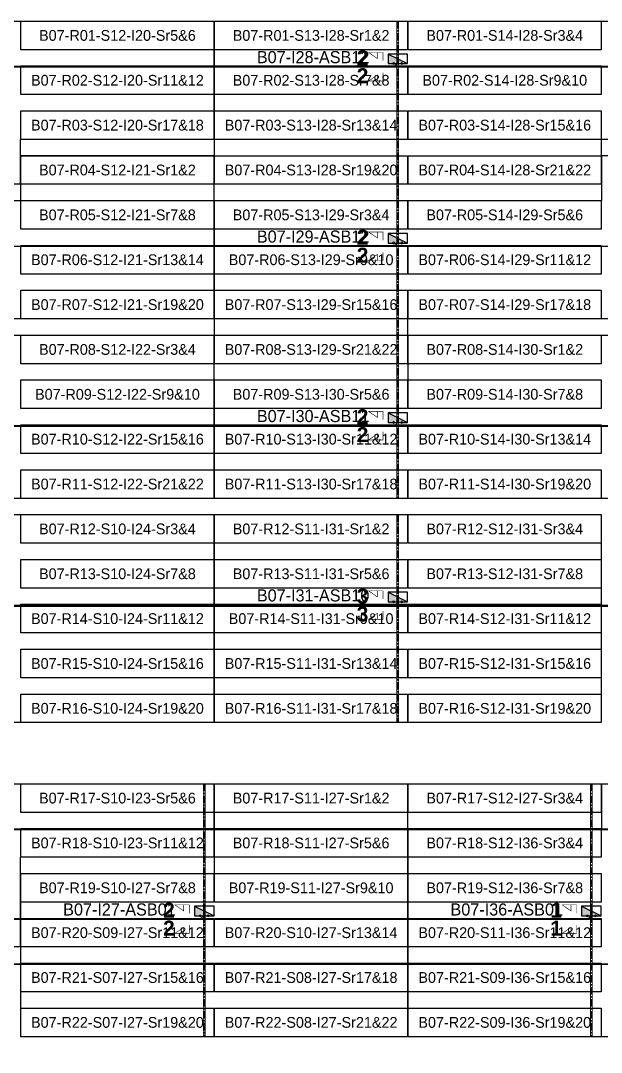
# Model space of a CAD drawing. Header units: metres. Extents: x 529751 to 530334, y 2674512 to 2674787.
# Drawn here: x 530107.1 to 530204.2, y 2674614.2 to 2674786.7 of the extents above; entities that cross this region are included whole.
import ezdxf
from ezdxf.enums import TextEntityAlignment as Align

# ---------------------------------------------------------------- set-up
doc = ezdxf.new("R2010")
doc.units = ezdxf.units.M
doc.linetypes.add('CENTER', pattern=[2, 1.25, -0.25, 0.25, -0.25])
doc.layers.add('Boundary-12.5 MW Block', color=6, linetype='Continuous', lineweight=9)
doc.layers.add('PILE', color=1, linetype='Continuous', lineweight=15)
for name, color, linetype in [('DC Trench BL-07', 40, 'Continuous'), ('E-Inverter Grouping', 2, 'Continuous'), ('Inverter Block-07', 7, 'Continuous'), ('LT Cable(AG) INV to LT Panel BL-07', 2, 'Continuous'), ('Messenger Wire Block-07 (Master Path)', 30, 'Continuous'), ('Messenger Wire Block-07 (MW Path)', 191, 'Continuous'), ('MMS Table Block-07', 8, 'Continuous'), ('Plan Line - DC BL-07', 40, 'Continuous'), ('Section Marking BL-07', 2, 'Continuous')]:
    doc.layers.add(name, color=color, linetype=linetype)
doc.styles.add('BoldTextStyle', font='arialbd.ttf')
doc.styles.get("Standard").update_dxf_attribs({"font": 'Adani Regular.ttf'})

# ---------------------------------------------------------------- blocks, each defined once
blk = doc.blocks.new('MMS Table (32.292 x 4.788)')
at = {"color": 0}
blk.add_lwpolyline([(0, -0.002), (0, 4.786), (32.292, 4.786), (32.292, -0.002)], close=True, dxfattribs=at)
at = {"color": 7}
blk.add_attdef('ID1', text='', height=1.8, dxfattribs=at).set_placement((16.146, 2.392), align=Align.MIDDLE_CENTER)
blk = doc.blocks.new('Inverter Block')
h = blk.add_hatch(color=0)
h.dxf.hatch_style = 1
h.paths.add_polyline_path([(-1.46, 2.27), (-1.46, 0.85), (1.46, 0.85)])
at = {"color": 0}
blk.add_lwpolyline([(1.46, 2.27), (-1.46, 2.27), (-1.46, 0.85), (1.46, 0.85)], close=True, dxfattribs=at)
blk.add_lwpolyline([(-1.46, 2.27), (1.46, 0.85)], dxfattribs=at)
at = {"layer": 'PILE'}
for centre in [(-0.61, 0.85), (0.61, 0.85)]:
    blk.add_circle(centre, 0.156, dxfattribs=at)
at = {"color": 7}
blk.add_attdef('ID', (-1.46, 3.01), '', height=1.8, dxfattribs=at)

msp = doc.modelspace()

# ---------------------------------------------------------------- linework, layer by layer
at = {"layer": 'Boundary-12.5 MW Block', "const_width": 0.05}
msp.add_lwpolyline([(529750.79, 2674786.58), (530333.75, 2674786.58), (530333.75, 2674511.79), (530171.89, 2674511.79), (530171.89, 2674519.29), (530139.5, 2674519.29), (530139.5, 2674534.29), (530107.1, 2674534.29), (530107.1, 2674541.79), (530074.71, 2674541.79), (530074.71, 2674564.29), (530009.93, 2674564.29), (530009.93, 2674579.29), (529977.54, 2674579.29), (529977.54, 2674601.79), (529912.75, 2674601.79), (529912.75, 2674631.79), (529847.97, 2674631.79), (529847.97, 2674639.29), (529815.58, 2674639.29), (529815.58, 2674669.29), (529750.79, 2674669.29)], close=True, dxfattribs=at)
at = {"layer": 'DC Trench BL-07', "color": 40, "const_width": 0.15}
for points in [[(530170.3, 2674786.58), (530170, 2674786.58), (530170, 2674706.79), (530170.3, 2674706.79)], [(530170.3, 2674704.08), (530170, 2674704.08), (530170, 2674669.29), (530170.3, 2674669.29)], [(530137.91, 2674659.08), (530137.61, 2674659.08), (530137.61, 2674616.79), (530137.91, 2674616.79)], [(530202.69, 2674659.08), (530202.39, 2674659.08), (530202.39, 2674616.79), (530202.69, 2674616.79)]]:
    msp.add_lwpolyline(points, close=True, dxfattribs=at)
at = {"layer": 'E-Inverter Grouping'}
for points in [[(530139.4, 2674766.79), (530107, 2674766.79), (530107, 2674759.29), (530042.32, 2674759.29), (530042.32, 2674786.58), (530139.4, 2674786.58)], [(530236.57, 2674766.79), (530204.18, 2674766.79), (530204.18, 2674759.29), (530139.5, 2674759.29), (530139.5, 2674786.58), (530236.57, 2674786.58)], [(530139.4, 2674736.79), (530074.61, 2674736.79), (530074.61, 2674729.29), (530042.32, 2674729.29), (530042.32, 2674756.58), (530107.1, 2674756.58), (530107.1, 2674764.08), (530139.4, 2674764.08)], [(530236.57, 2674736.79), (530171.79, 2674736.79), (530171.79, 2674729.29), (530139.5, 2674729.29), (530139.5, 2674756.58), (530204.28, 2674756.58), (530204.28, 2674764.08), (530236.57, 2674764.08)], [(530139.4, 2674706.79), (530042.32, 2674706.79), (530042.32, 2674726.58), (530074.71, 2674726.58), (530074.71, 2674734.08), (530139.4, 2674734.08)], [(530236.57, 2674706.79), (530139.5, 2674706.79), (530139.5, 2674726.58), (530171.89, 2674726.58), (530171.89, 2674734.08), (530236.57, 2674734.08)], [(530139.5, 2674644.08), (530139.5, 2674659.08), (530204.18, 2674659.08), (530204.18, 2674654.29), (530171.79, 2674654.29), (530171.79, 2674616.79), (530107.1, 2674616.79), (530107.1, 2674644.08)], [(530236.57, 2674616.79), (530171.89, 2674616.79), (530171.89, 2674651.58), (530204.28, 2674651.58), (530204.28, 2674659.08), (530236.57, 2674659.08)]]:
    msp.add_lwpolyline(points, close=True, dxfattribs=at)
at = {"layer": 'E-Inverter Grouping', "color": 3}
for points in [[(530139.4, 2674669.29), (530074.71, 2674669.29), (530074.71, 2674704.08), (530139.4, 2674704.08)], [(530204.18, 2674669.29), (530139.5, 2674669.29), (530139.5, 2674704.08), (530204.18, 2674704.08)], [(530139.4, 2674646.79), (530107, 2674646.79), (530107, 2674631.79), (530042.32, 2674631.79), (530042.32, 2674659.08), (530139.4, 2674659.08)]]:
    msp.add_lwpolyline(points, close=True, dxfattribs=at)
at = {"layer": 'LT Cable(AG) INV to LT Panel BL-07', "color": 5}
for points in [[(530034, 2674692.23, -0.32196), (530033.39, 2674693.08), (530033.39, 2674696.28, 0.214019), (530033.08, 2674696.96), (530026.37, 2674702.93, -0.214019), (530026.07, 2674703.61), (530026.07, 2674705.39, 0.011425), (530026.07, 2674705.43), (530026.02, 2674706.43, -0.011425), (530026.02, 2674706.47), (530026.02, 2674778.15, -0.414214), (530026.92, 2674779.05), (530169.25, 2674779.05, 0.414214), (530170.15, 2674779.95), (530170.15, 2674780.19)], [(530034, 2674692.27, -0.31385), (530033.41, 2674693.11), (530033.41, 2674696.3, 0.214019), (530033.11, 2674696.97), (530026.39, 2674702.95, -0.214019), (530026.09, 2674703.62), (530026.09, 2674705.39, 0.011425), (530026.09, 2674705.43), (530026.05, 2674706.43, -0.011425), (530026.05, 2674706.47), (530026.05, 2674778.12, -0.414214), (530026.95, 2674779.02), (530266.42, 2674779.02, 0.414214), (530267.32, 2674779.92), (530267.32, 2674780.19)], [(530034, 2674692.34, -0.297466), (530033.46, 2674693.16), (530033.46, 2674696.32, 0.214019), (530033.16, 2674696.99), (530026.44, 2674702.97, -0.214019), (530026.14, 2674703.64), (530026.14, 2674705.39, 0.011425), (530026.14, 2674705.44), (530026.1, 2674706.43, -0.011425), (530026.1, 2674706.47), (530026.1, 2674748.07, -0.414214), (530027, 2674748.97), (530169.25, 2674748.97, 0.414214), (530170.15, 2674749.87), (530170.15, 2674750.19)], [(530036.07, 2674692.28), (530034.39, 2674692.28, -0.414214), (530033.49, 2674693.18), (530033.49, 2674696.33, 0.214019), (530033.18, 2674697), (530026.47, 2674702.98, -0.214019), (530026.17, 2674703.65), (530026.17, 2674705.4, 0.011425), (530026.17, 2674705.44), (530026.12, 2674706.43, -0.011425), (530026.12, 2674706.47), (530026.12, 2674748.05, -0.414214), (530027.02, 2674748.95), (530266.42, 2674748.95, 0.414214), (530267.32, 2674749.85), (530267.32, 2674750.19)], [(530036.07, 2674692.33), (530034.44, 2674692.33, -0.414214), (530033.54, 2674693.23), (530033.54, 2674696.35, 0.214019), (530033.23, 2674697.02), (530026.52, 2674703, -0.214019), (530026.22, 2674703.67), (530026.22, 2674705.4, 0.011425), (530026.22, 2674705.44), (530026.17, 2674706.43, -0.011425), (530026.17, 2674706.47), (530026.17, 2674718, -0.414214), (530027.07, 2674718.9), (530169.25, 2674718.9, 0.414214), (530170.15, 2674719.8), (530170.15, 2674720.19)], [(530036.07, 2674692.36), (530034.46, 2674692.36, -0.414214), (530033.56, 2674693.26), (530033.56, 2674696.36, 0.214019), (530033.26, 2674697.03), (530026.54, 2674703.01, -0.214019), (530026.24, 2674703.68), (530026.24, 2674705.4, 0.011425), (530026.24, 2674705.44), (530026.2, 2674706.43, -0.011425), (530026.2, 2674706.47), (530026.2, 2674717.97, -0.414214), (530027.1, 2674718.87), (530266.42, 2674718.87, 0.414214), (530267.32, 2674719.77), (530267.32, 2674720.19)], [(530038.01, 2674692.41), (530034.51, 2674692.41, -0.414214), (530033.61, 2674693.31), (530033.61, 2674696.39, 0.214019), (530033.31, 2674697.06), (530026.59, 2674703.04, -0.214019), (530026.29, 2674703.71), (530026.29, 2674705.4, 0.011425), (530026.29, 2674705.44), (530026.25, 2674706.43, -0.011425), (530026.25, 2674706.47), (530026.25, 2674710.42, -0.414214), (530027.15, 2674711.32), (530075.65, 2674711.32, -0.414214), (530076.55, 2674710.42), (530076.55, 2674689.72, 0.414214), (530077.45, 2674688.82), (530169.25, 2674688.82, 0.414214), (530170.15, 2674689.72), (530170.15, 2674690.19)], [(530038.01, 2674692.43), (530034.54, 2674692.43, -0.414214), (530033.64, 2674693.33), (530033.64, 2674696.4, 0.214019), (530033.33, 2674697.07), (530026.62, 2674703.05, -0.214019), (530026.32, 2674703.72), (530026.32, 2674705.4, 0.011425), (530026.32, 2674705.44), (530026.27, 2674706.43, -0.011425), (530026.27, 2674706.47), (530026.27, 2674710.4, -0.414214), (530027.17, 2674711.3), (530075.63, 2674711.3, -0.414214), (530076.53, 2674710.4), (530076.53, 2674689.7, 0.414214), (530077.43, 2674688.8), (530234.03, 2674688.8, 0.414214), (530234.93, 2674689.7), (530234.93, 2674690.19)], [(530038.01, 2674692.46), (530034.56, 2674692.46, -0.414214), (530033.66, 2674693.36), (530033.66, 2674696.41, 0.214019), (530033.36, 2674697.08), (530026.64, 2674703.06, -0.214019), (530026.34, 2674703.73), (530026.34, 2674705.4, 0.011425), (530026.34, 2674705.44), (530026.3, 2674706.43, -0.011425), (530026.3, 2674706.48), (530026.3, 2674710.37, -0.414214), (530027.2, 2674711.27), (530075.6, 2674711.27, -0.414214), (530076.5, 2674710.37), (530076.5, 2674689.67, 0.414214), (530077.4, 2674688.77), (530298.82, 2674688.77, 0.414214), (530299.72, 2674689.67), (530299.72, 2674690.19)], [(530034.97, 2674689.59), (530031.39, 2674689.59, 0.078431), (530031.11, 2674689.55), (530030.24, 2674689.27, -0.078431), (530029.96, 2674689.23), (530026.97, 2674689.23, 0.414214), (530026.07, 2674688.33), (530026.07, 2674660.66, 0.021147), (530026.08, 2674660.58), (530026.18, 2674659.36, -0.021147), (530026.18, 2674659.28), (530026.18, 2674629.89, 0.414214), (530027.08, 2674628.99), (530266.42, 2674628.99, 0.414214), (530267.32, 2674629.89), (530267.32, 2674630.19)], [(530037.12, 2674689.57), (530031.39, 2674689.57, 0.078431), (530031.11, 2674689.52), (530030.25, 2674689.24, -0.078431), (530029.97, 2674689.2), (530027, 2674689.2, 0.414214), (530026.1, 2674688.3), (530026.1, 2674660.66, 0.021147), (530026.1, 2674660.58), (530026.21, 2674659.36, -0.021147), (530026.21, 2674659.29), (530026.21, 2674637.41, 0.414214), (530027.11, 2674636.51), (530201.64, 2674636.51, 0.414214), (530202.54, 2674637.41), (530202.54, 2674637.69)], [(530037.12, 2674689.54), (530031.39, 2674689.54, 0.078431), (530031.12, 2674689.5), (530030.25, 2674689.22, -0.078431), (530029.97, 2674689.18), (530027.02, 2674689.18, 0.414214), (530026.12, 2674688.28), (530026.12, 2674660.66, 0.021147), (530026.13, 2674660.58), (530026.23, 2674659.36, -0.021147), (530026.23, 2674659.29), (530026.23, 2674637.44, 0.414214), (530027.13, 2674636.54), (530136.86, 2674636.54, 0.414214), (530137.76, 2674637.44), (530137.76, 2674637.69)], [(530037.12, 2674689.52), (530031.4, 2674689.52, 0.078431), (530031.12, 2674689.47), (530030.25, 2674689.19, -0.078431), (530029.98, 2674689.15), (530027.05, 2674689.15, 0.414214), (530026.15, 2674688.25), (530026.15, 2674660.66, 0.021147), (530026.15, 2674660.59), (530026.26, 2674659.36, -0.021147), (530026.26, 2674659.29), (530026.26, 2674652.46, 0.414214), (530027.16, 2674651.56), (530266.42, 2674651.56, 0.414214), (530267.32, 2674652.46), (530267.32, 2674652.69)]]:
    msp.add_lwpolyline(points, format="xyb", dxfattribs=at)
at = {"layer": 'Messenger Wire Block-07 (Master Path)'}
for points in [[(530026.13, 2674778.94), (530268.96, 2674778.94)], [(530026.13, 2674748.94), (530268.96, 2674748.94)], [(530026.13, 2674718.94), (530268.96, 2674718.94)], [(530076.67, 2674688.94), (530301.36, 2674688.94)], [(530026.13, 2674651.44), (530268.96, 2674651.44)], [(530026.13, 2674636.44), (530204.18, 2674636.44)], [(530026.13, 2674628.94), (530268.96, 2674628.94)]]:
    msp.add_lwpolyline(points, dxfattribs=at)
at = {"layer": 'Messenger Wire Block-07 (MW Path)', "const_width": 0.1}
for points in [[(530026.13, 2674778.94), (530268.96, 2674778.94)], [(530026.13, 2674748.94), (530268.96, 2674748.94)], [(530026.13, 2674718.94), (530268.96, 2674718.94)], [(530076.67, 2674688.94), (530301.36, 2674688.94)], [(530026.13, 2674651.44), (530268.96, 2674651.44)], [(530026.13, 2674636.44), (530204.18, 2674636.44)], [(530026.13, 2674628.94), (530268.96, 2674628.94)]]:
    msp.add_lwpolyline(points, dxfattribs=at)
at = {"layer": 'Plan Line - DC BL-07', "color": 6, "linetype": 'CENTER'}
for points in [[(530170.15, 2674786.58), (530170.15, 2674706.79)], [(530170.15, 2674704.08), (530170.15, 2674669.29)], [(530137.76, 2674659.08), (530137.76, 2674616.79)], [(530202.54, 2674659.08), (530202.54, 2674616.79)]]:
    msp.add_lwpolyline(points, dxfattribs=at)
at = {"layer": 'Section Marking BL-07', "color": 94, "lineweight": 35, "true_color": 0x00a500, "const_width": 0.1}
for points in [[(530167.65, 2674779.94), (530167.65, 2674781.33), (530165.25, 2674781.33), (530166.73, 2674780.32), (530166.73, 2674781.33)], [(530167.65, 2674777.94), (530167.65, 2674776.55), (530165.25, 2674776.55), (530166.73, 2674777.56), (530166.73, 2674776.55)], [(530167.65, 2674749.94), (530167.65, 2674751.33), (530165.25, 2674751.33), (530166.73, 2674750.32), (530166.73, 2674751.33)], [(530167.65, 2674747.94), (530167.65, 2674746.55), (530165.25, 2674746.55), (530166.73, 2674747.56), (530166.73, 2674746.55)], [(530167.65, 2674719.94), (530167.65, 2674721.33), (530165.25, 2674721.33), (530166.73, 2674720.32), (530166.73, 2674721.33)], [(530167.65, 2674717.94), (530167.65, 2674716.55), (530165.25, 2674716.55), (530166.73, 2674717.56), (530166.73, 2674716.55)], [(530167.65, 2674689.94), (530167.65, 2674691.33), (530165.25, 2674691.33), (530166.73, 2674690.32), (530166.73, 2674691.33)], [(530167.65, 2674687.94), (530167.65, 2674686.55), (530165.25, 2674686.55), (530166.73, 2674687.56), (530166.73, 2674686.55)], [(530135.26, 2674637.44), (530135.26, 2674638.83), (530132.86, 2674638.83), (530134.34, 2674637.82), (530134.34, 2674638.83)], [(530200.04, 2674637.44), (530200.04, 2674638.83), (530197.64, 2674638.83), (530199.12, 2674637.82), (530199.12, 2674638.83)], [(530135.26, 2674635.44), (530135.26, 2674634.05), (530132.86, 2674634.05), (530134.34, 2674635.06), (530134.34, 2674634.05)], [(530200.04, 2674635.44), (530200.04, 2674634.05), (530197.64, 2674634.05), (530199.12, 2674635.06), (530199.12, 2674634.05)]]:
    msp.add_lwpolyline(points, dxfattribs=at)

# ---------------------------------------------------------------- block references
at = {"layer": 'Inverter Block-07'}
ref = msp.add_blockref('Inverter Block', (530170.15, 2674778.52), dxfattribs=dict(at, xscale=1.124999999976148, yscale=1.124999999976148, zscale=1.124999999976148))
ref.add_attrib('ID', 'B07-I28-ASB12', (530146.57, 2674779.54), dxfattribs={"layer": '0', "color": 7, "height": 2.025})
ref = msp.add_blockref('Inverter Block', (530170.15, 2674748.52), dxfattribs=dict(at, xscale=1.124999999976148, yscale=1.124999999976148, zscale=1.124999999976148))
ref.add_attrib('ID', 'B07-I29-ASB12', (530146.57, 2674749.54), dxfattribs={"layer": '0', "color": 7, "height": 2.025})
ref = msp.add_blockref('Inverter Block', (530170.15, 2674718.52), dxfattribs=dict(at, xscale=1.124999999976148, yscale=1.124999999976148, zscale=1.124999999976148))
ref.add_attrib('ID', 'B07-I30-ASB11', (530146.57, 2674719.54), dxfattribs={"layer": '0', "color": 7, "height": 2.025})
ref = msp.add_blockref('Inverter Block', (530170.15, 2674688.53), dxfattribs=dict(at, xscale=1.124999999976148, yscale=1.124999999976148, zscale=1.124999999976148))
ref.add_attrib('ID', 'B07-I31-ASB10', (530146.57, 2674689.55), dxfattribs={"layer": '0', "color": 7, "height": 2.025})
ref = msp.add_blockref('Inverter Block', (530137.76, 2674636.03), dxfattribs=dict(at, xscale=1.124999999976148, yscale=1.124999999976148, zscale=1.124999999976148))
ref.add_attrib('ID', 'B07-I27-ASB01', (530114.17, 2674637.05), dxfattribs={"layer": '0', "color": 7, "height": 2.025})
ref = msp.add_blockref('Inverter Block', (530202.54, 2674636.03), dxfattribs=dict(at, xscale=1.124999999976148, yscale=1.124999999976148, zscale=1.124999999976148))
ref.add_attrib('ID', 'B07-I36-ASB01', (530178.96, 2674637.05), dxfattribs={"layer": '0', "color": 7, "height": 2.025})
at = {"layer": 'MMS Table Block-07'}
for p, values in [((530107.1, 2674781.79), {'ID1': 'B07-R01-S12-I20-Sr5&6'}), ((530139.5, 2674781.79), {'ID1': 'B07-R01-S13-I28-Sr1&2'}), ((530171.89, 2674781.79), {'ID1': 'B07-R01-S14-I28-Sr3&4'}), ((530107.1, 2674774.29), {'ID1': 'B07-R02-S12-I20-Sr11&12'}), ((530139.5, 2674774.29), {'ID1': 'B07-R02-S13-I28-Sr7&8'}), ((530171.89, 2674774.29), {'ID1': 'B07-R02-S14-I28-Sr9&10'}), ((530107.1, 2674766.79), {'ID1': 'B07-R03-S12-I20-Sr17&18'}), ((530139.5, 2674766.79), {'ID1': 'B07-R03-S13-I28-Sr13&14'}), ((530171.89, 2674766.79), {'ID1': 'B07-R03-S14-I28-Sr15&16'}), ((530107.1, 2674759.29), {'ID1': 'B07-R04-S12-I21-Sr1&2'}), ((530139.5, 2674759.29), {'ID1': 'B07-R04-S13-I28-Sr19&20'}), ((530171.89, 2674759.29), {'ID1': 'B07-R04-S14-I28-Sr21&22'}), ((530107.1, 2674751.79), {'ID1': 'B07-R05-S12-I21-Sr7&8'}), ((530139.5, 2674751.79), {'ID1': 'B07-R05-S13-I29-Sr3&4'}), ((530171.89, 2674751.79), {'ID1': 'B07-R05-S14-I29-Sr5&6'}), ((530107.1, 2674744.29), {'ID1': 'B07-R06-S12-I21-Sr13&14'}), ((530139.5, 2674744.29), {'ID1': 'B07-R06-S13-I29-Sr9&10'}), ((530171.89, 2674744.29), {'ID1': 'B07-R06-S14-I29-Sr11&12'}), ((530107.1, 2674736.79), {'ID1': 'B07-R07-S12-I21-Sr19&20'}), ((530139.5, 2674736.79), {'ID1': 'B07-R07-S13-I29-Sr15&16'}), ((530171.89, 2674736.79), {'ID1': 'B07-R07-S14-I29-Sr17&18'}), ((530107.1, 2674729.29), {'ID1': 'B07-R08-S12-I22-Sr3&4'}), ((530139.5, 2674729.29), {'ID1': 'B07-R08-S13-I29-Sr21&22'}), ((530171.89, 2674729.29), {'ID1': 'B07-R08-S14-I30-Sr1&2'}), ((530107.1, 2674721.79), {'ID1': 'B07-R09-S12-I22-Sr9&10'}), ((530139.5, 2674721.79), {'ID1': 'B07-R09-S13-I30-Sr5&6'}), ((530171.89, 2674721.79), {'ID1': 'B07-R09-S14-I30-Sr7&8'}), ((530107.1, 2674714.29), {'ID1': 'B07-R10-S12-I22-Sr15&16'}), ((530139.5, 2674714.29), {'ID1': 'B07-R10-S13-I30-Sr11&12'}), ((530171.89, 2674714.29), {'ID1': 'B07-R10-S14-I30-Sr13&14'}), ((530107.1, 2674706.79), {'ID1': 'B07-R11-S12-I22-Sr21&22'}), ((530139.5, 2674706.79), {'ID1': 'B07-R11-S13-I30-Sr17&18'}), ((530171.89, 2674706.79), {'ID1': 'B07-R11-S14-I30-Sr19&20'}), ((530107.1, 2674699.29), {'ID1': 'B07-R12-S10-I24-Sr3&4'}), ((530139.5, 2674699.29), {'ID1': 'B07-R12-S11-I31-Sr1&2'}), ((530171.89, 2674699.29), {'ID1': 'B07-R12-S12-I31-Sr3&4'}), ((530107.1, 2674691.79), {'ID1': 'B07-R13-S10-I24-Sr7&8'}), ((530139.5, 2674691.79), {'ID1': 'B07-R13-S11-I31-Sr5&6'}), ((530171.89, 2674691.79), {'ID1': 'B07-R13-S12-I31-Sr7&8'}), ((530107.1, 2674684.29), {'ID1': 'B07-R14-S10-I24-Sr11&12'}), ((530139.5, 2674684.29), {'ID1': 'B07-R14-S11-I31-Sr9&10'}), ((530171.89, 2674684.29), {'ID1': 'B07-R14-S12-I31-Sr11&12'}), ((530107.1, 2674676.79), {'ID1': 'B07-R15-S10-I24-Sr15&16'}), ((530139.5, 2674676.79), {'ID1': 'B07-R15-S11-I31-Sr13&14'}), ((530171.89, 2674676.79), {'ID1': 'B07-R15-S12-I31-Sr15&16'}), ((530107.1, 2674669.29), {'ID1': 'B07-R16-S10-I24-Sr19&20'}), ((530139.5, 2674669.29), {'ID1': 'B07-R16-S11-I31-Sr17&18'}), ((530171.89, 2674669.29), {'ID1': 'B07-R16-S12-I31-Sr19&20'}), ((530107.1, 2674654.29), {'ID1': 'B07-R17-S10-I23-Sr5&6'}), ((530139.5, 2674654.29), {'ID1': 'B07-R17-S11-I27-Sr1&2'}), ((530171.89, 2674654.29), {'ID1': 'B07-R17-S12-I27-Sr3&4'}), ((530107.1, 2674646.79), {'ID1': 'B07-R18-S10-I23-Sr11&12'}), ((530139.5, 2674646.79), {'ID1': 'B07-R18-S11-I27-Sr5&6'}), ((530171.89, 2674646.79), {'ID1': 'B07-R18-S12-I36-Sr3&4'}), ((530107.1, 2674639.29), {'ID1': 'B07-R19-S10-I27-Sr7&8'}), ((530139.5, 2674639.29), {'ID1': 'B07-R19-S11-I27-Sr9&10'}), ((530171.89, 2674639.29), {'ID1': 'B07-R19-S12-I36-Sr7&8'}), ((530107.1, 2674631.79), {'ID1': 'B07-R20-S09-I27-Sr11&12'}), ((530139.5, 2674631.79), {'ID1': 'B07-R20-S10-I27-Sr13&14'}), ((530171.89, 2674631.79), {'ID1': 'B07-R20-S11-I36-Sr11&12'}), ((530107.1, 2674624.29), {'ID1': 'B07-R21-S07-I27-Sr15&16'}), ((530139.5, 2674624.29), {'ID1': 'B07-R21-S08-I27-Sr17&18'}), ((530171.89, 2674624.29), {'ID1': 'B07-R21-S09-I36-Sr15&16'}), ((530107.1, 2674616.79), {'ID1': 'B07-R22-S07-I27-Sr19&20'}), ((530139.5, 2674616.79), {'ID1': 'B07-R22-S08-I27-Sr21&22'}), ((530171.89, 2674616.79), {'ID1': 'B07-R22-S09-I36-Sr19&20'})]:
    msp.add_blockref('MMS Table (32.292 x 4.788)', p, dxfattribs=at).add_auto_attribs(values)

# ---------------------------------------------------------------- texts
at = {"layer": 'Section Marking BL-07', "color": 94, "true_color": 0x00a500, "style": 'BoldTextStyle'}
for s, p in [('2', (530164.25, 2674780.44)), ('2', (530164.25, 2674777.44)), ('2', (530164.25, 2674750.44)), ('2', (530164.25, 2674747.44)), ('2', (530164.25, 2674720.44)), ('2', (530164.25, 2674717.44)), ('3', (530164.25, 2674690.44)), ('3', (530164.25, 2674687.44)), ('2', (530131.86, 2674637.94)), ('1', (530196.64, 2674637.94)), ('2', (530131.86, 2674634.94)), ('1', (530196.64, 2674634.94))]:
    msp.add_text(s, height=2.5, dxfattribs=at).set_placement(p, align=Align.MIDDLE_CENTER)

doc.saveas('drawing.dxf')
